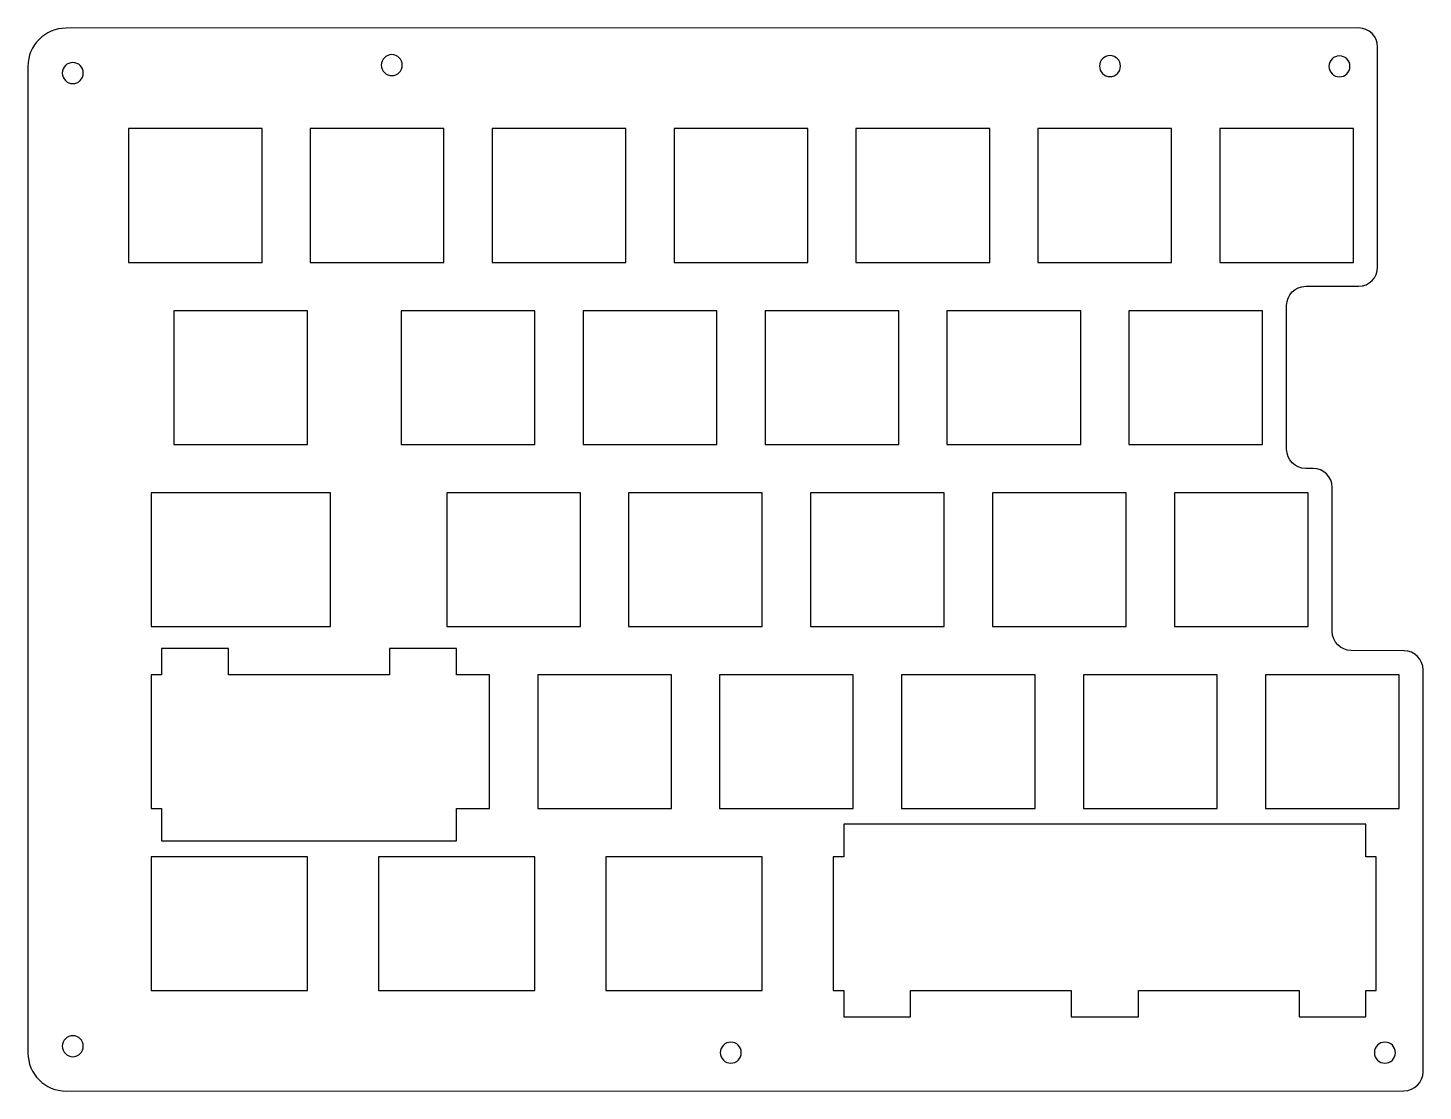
# Model space of a CAD drawing. Header units: inches. Extents: x 96 to 242, y 94 to 206.
import ezdxf

# ---------------------------------------------------------------- set-up
doc = ezdxf.new("R2010")
doc.units = ezdxf.units.IN
doc.header["$MEASUREMENT"] = 0
doc.layers.add('Layer 1', color=7, linetype='Continuous')

msp = doc.modelspace()

# ---------------------------------------------------------------- linework, layer by layer
at = {"layer": 'Layer 1', "color": 7, "lineweight": 25, "true_color": 0xffffff}
for points in [[(106.25, 181.14), (120.25, 181.14), (120.25, 195.14), (106.25, 195.14), (106.25, 181.14)], [(125.3, 181.14), (139.3, 181.14), (139.3, 195.14), (125.3, 195.14), (125.3, 181.14)], [(144.35, 181.14), (158.35, 181.14), (158.35, 195.14), (144.35, 195.14), (144.35, 181.14)], [(163.4, 181.14), (177.4, 181.14), (177.4, 195.14), (163.4, 195.14), (163.4, 181.14)], [(182.45, 181.14), (196.45, 181.14), (196.45, 195.14), (182.45, 195.14), (182.45, 181.14)], [(201.5, 181.14), (215.5, 181.14), (215.5, 195.14), (201.5, 195.14), (201.5, 181.14)], [(220.55, 181.14), (234.55, 181.14), (234.55, 195.14), (220.55, 195.14), (220.55, 181.14)], [(111.02, 162.09), (125.02, 162.09), (125.02, 176.09), (111.02, 176.09), (111.02, 162.09)], [(134.83, 162.09), (148.83, 162.09), (148.83, 176.09), (134.83, 176.09), (134.83, 162.09)], [(153.88, 162.09), (167.88, 162.09), (167.88, 176.09), (153.88, 176.09), (153.88, 162.09)], [(172.93, 162.09), (186.93, 162.09), (186.93, 176.09), (172.93, 176.09), (172.93, 162.09)], [(191.98, 162.09), (205.98, 162.09), (205.98, 176.09), (191.98, 176.09), (191.98, 162.09)], [(211.03, 162.09), (225.03, 162.09), (225.03, 176.09), (211.03, 176.09), (211.03, 162.09)], [(108.63, 143.04), (113.4, 143.04), (122.63, 143.04), (127.4, 143.04), (127.4, 157.04), (122.63, 157.04), (113.4, 157.04), (108.63, 157.04), (108.63, 143.04)], [(139.59, 143.04), (153.59, 143.04), (153.59, 157.04), (139.59, 157.04), (139.59, 143.04)], [(158.64, 143.04), (172.64, 143.04), (172.64, 157.04), (158.64, 157.04), (158.64, 143.04)], [(177.69, 143.04), (191.69, 143.04), (191.69, 157.04), (177.69, 157.04), (177.69, 143.04)], [(196.74, 143.04), (210.74, 143.04), (210.74, 157.04), (196.74, 157.04), (196.74, 143.04)], [(215.79, 143.04), (229.79, 143.04), (229.79, 157.04), (215.79, 157.04), (215.79, 143.04)], [(132.16, 137.99), (130.07, 137.99), (122.63, 137.99), (118.16, 137.99), (116.72, 137.99), (116.72, 140.74), (109.72, 140.74), (109.72, 137.99), (108.63, 137.99), (108.63, 123.99), (109.72, 123.99), (109.72, 120.59), (113.22, 120.59), (116.72, 120.59), (133.6, 120.59), (137.1, 120.59), (140.6, 120.59), (140.6, 123.99), (144.07, 123.99), (144.07, 137.99), (140.6, 137.99), (140.6, 140.74), (133.6, 140.74), (133.6, 137.99), (132.16, 137.99)], [(149.12, 123.99), (163.12, 123.99), (163.12, 137.99), (149.12, 137.99), (149.12, 123.99)], [(168.17, 123.99), (182.17, 123.99), (182.17, 137.99), (168.17, 137.99), (168.17, 123.99)], [(187.22, 123.99), (201.22, 123.99), (201.22, 137.99), (187.22, 137.99), (187.22, 123.99)], [(206.27, 123.99), (220.27, 123.99), (220.27, 137.99), (206.27, 137.99), (206.27, 123.99)], [(225.32, 123.99), (239.32, 123.99), (239.32, 137.99), (225.32, 137.99), (225.32, 123.99)], [(180.07, 104.94), (181.16, 104.94), (181.16, 102.19), (188.16, 102.19), (188.16, 104.94), (189.6, 104.94), (194.07, 104.94), (196.45, 104.94), (201.5, 104.94), (203.6, 104.94), (204.97, 104.94), (204.97, 102.19), (205.03, 102.19), (211.97, 102.19), (212.03, 102.19), (212.03, 104.94), (213.41, 104.94), (215.5, 104.94), (222.93, 104.94), (227.41, 104.94), (228.85, 104.94), (228.85, 102.19), (235.85, 102.19), (235.85, 104.94), (236.93, 104.94), (236.93, 118.94), (235.85, 118.94), (235.85, 122.34), (232.35, 122.34), (228.85, 122.34), (212.03, 122.34), (211.97, 122.34), (208.53, 122.34), (208.47, 122.34), (205.03, 122.34), (204.97, 122.34), (188.16, 122.34), (184.66, 122.34), (181.16, 122.34), (181.16, 118.94), (180.07, 118.94), (180.07, 104.94)], [(108.63, 104.94), (111.02, 104.94), (122.63, 104.94), (125.02, 104.94), (125.02, 118.94), (122.63, 118.94), (111.02, 118.94), (108.63, 118.94), (108.63, 104.94)], [(132.45, 104.94), (134.83, 104.94), (146.45, 104.94), (148.83, 104.94), (148.83, 118.94), (146.45, 118.94), (134.83, 118.94), (132.45, 118.94), (132.45, 104.94)], [(156.26, 104.94), (158.64, 104.94), (170.26, 104.94), (172.64, 104.94), (172.64, 118.94), (170.26, 118.94), (158.64, 118.94), (156.26, 118.94), (156.26, 104.94)]]:
    msp.add_lwpolyline(points, dxfattribs=at)
at = {"layer": 'Layer 1', "color": 173, "lineweight": 25, "true_color": 0x6c6cb7}
msp.add_open_spline([(237.08, 195.7), (237.08, 195.7), (237.08, 180.65), (237.08, 180.65), (237.08, 179.55), (236.19, 178.65), (235.08, 178.65), (235.08, 178.65), (229.55, 178.64), (229.55, 178.64), (228.45, 178.64), (227.55, 177.74), (227.55, 176.64), (227.55, 176.64), (227.55, 161.58), (227.55, 161.58), (227.55, 160.48), (228.45, 159.58), (229.55, 159.58), (229.55, 159.58), (230.32, 159.58), (230.32, 159.58), (231.42, 159.58), (232.32, 158.69), (232.32, 157.58), (232.32, 157.58), (232.32, 142.52), (232.32, 142.52), (232.32, 141.42), (233.2, 140.53), (234.3, 140.52), (234.3, 140.52), (239.85, 140.49), (239.85, 140.49), (240.95, 140.49), (241.84, 139.59), (241.84, 138.49), (241.84, 138.49), (241.84, 96.44), (241.84, 96.44), (241.84, 95.34), (240.94, 94.44), (239.84, 94.44), (239.84, 94.44), (99.73, 94.41), (99.73, 94.41), (97.52, 94.41), (95.73, 96.2), (95.73, 98.41), (95.73, 98.41), (95.73, 201.66), (95.73, 201.66), (95.73, 203.87), (97.52, 205.66), (99.73, 205.66), (99.73, 205.66), (235.08, 205.68), (235.08, 205.68), (236.18, 205.68), (237.08, 204.79), (237.08, 203.68), (237.08, 203.68), (237.08, 195.7), (237.08, 195.7)], degree=3, knots=[0, 0, 0, 0, 1, 1, 1, 2, 2, 2, 3, 3, 3, 4, 4, 4, 5, 5, 5, 6, 6, 6, 7, 7, 7, 8, 8, 8, 9, 9, 9, 10, 10, 10, 11, 11, 11, 12, 12, 12, 13, 13, 13, 14, 14, 14, 15, 15, 15, 16, 16, 16, 17, 17, 17, 18, 18, 18, 19, 19, 19, 20, 20, 20, 21, 21, 21, 21], dxfattribs=at)
at = {"layer": 'Layer 1', "color": 205, "lineweight": 25, "true_color": 0x7c46af}
for points in [[(101.53, 200.96), (101.53, 200.35), (101.04, 199.86), (100.43, 199.86), (99.82, 199.86), (99.33, 200.35), (99.33, 200.96), (99.33, 201.57), (99.82, 202.06), (100.43, 202.06), (101.04, 202.06), (101.53, 201.57), (101.53, 200.96)], [(134.94, 201.79), (134.94, 201.18), (134.45, 200.69), (133.84, 200.69), (133.23, 200.69), (132.74, 201.18), (132.74, 201.79), (132.74, 202.39), (133.23, 202.89), (133.84, 202.89), (134.45, 202.89), (134.94, 202.39), (134.94, 201.79)], [(210.15, 201.69), (210.15, 201.08), (209.66, 200.59), (209.05, 200.59), (208.45, 200.59), (207.95, 201.08), (207.95, 201.69), (207.95, 202.29), (208.45, 202.79), (209.05, 202.79), (209.66, 202.79), (210.15, 202.29), (210.15, 201.69)], [(234.18, 201.66), (234.18, 201.05), (233.69, 200.56), (233.08, 200.56), (232.47, 200.56), (231.98, 201.05), (231.98, 201.66), (231.98, 202.27), (232.47, 202.76), (233.08, 202.76), (233.69, 202.76), (234.18, 202.27), (234.18, 201.66)], [(101.53, 99.11), (101.53, 98.5), (101.04, 98.01), (100.43, 98.01), (99.82, 98.01), (99.33, 98.5), (99.33, 99.11), (99.33, 99.72), (99.82, 100.21), (100.43, 100.21), (101.04, 100.21), (101.53, 99.72), (101.53, 99.11)], [(170.44, 98.43), (170.44, 97.83), (169.95, 97.33), (169.34, 97.33), (168.73, 97.33), (168.24, 97.83), (168.24, 98.43), (168.24, 99.04), (168.73, 99.53), (169.34, 99.53), (169.95, 99.53), (170.44, 99.04), (170.44, 98.43)], [(238.94, 98.43), (238.94, 97.83), (238.45, 97.33), (237.84, 97.33), (237.23, 97.33), (236.74, 97.83), (236.74, 98.43), (236.74, 99.04), (237.23, 99.53), (237.84, 99.53), (238.45, 99.53), (238.94, 99.04), (238.94, 98.43)]]:
    msp.add_open_spline(points, degree=3, knots=[0, 0, 0, 0, 1, 1, 1, 2, 2, 2, 3, 3, 3, 4, 4, 4, 4], dxfattribs=at)

doc.saveas('drawing.dxf')
